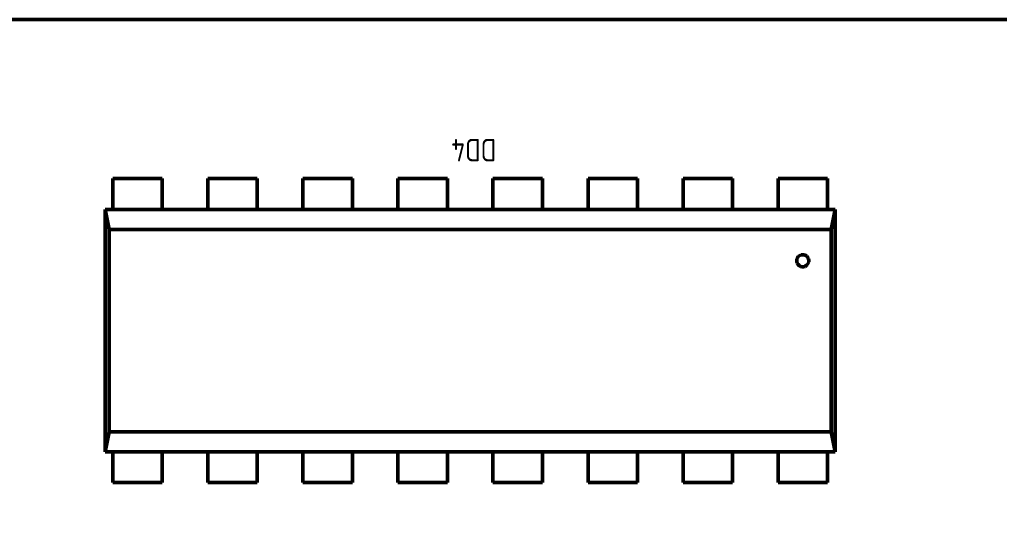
# Paper-space layout 'Layout1' of a CAD drawing. Extents: x -70 to 840, y -1 to 593.
# Drawn here: x 186.7 to 239.1, y 465 to 492.7 of the extents above; entities that cross this region are included whole.
import ezdxf

# ---------------------------------------------------------------- set-up
doc = ezdxf.new("R2010")
doc.units = 0
doc.header["$MEASUREMENT"] = 0
doc.layers.get('0').update_dxf_attribs({"linetype": 'CONTINUOUS', "lineweight": 15})
doc.layers.get('DEFPOINTS').update_dxf_attribs({"linetype": 'CONTINUOUS'})
doc.layers.add('Основная', color=7, linetype='CONTINUOUS', lineweight=50)
doc.styles.add('GOST type A0', font='', dxfattribs={"oblique": 15, "height": 3.5})
doc.styles.get('GOST type A0').set_extended_font_data('GOST type A')
doc.dimstyles.new('GOST type A', dxfattribs={"dimtxt": 3.5, "dimasz": 3, "dimexe": 2, "dimexo": 0, "dimgap": 1, "dimtad": 1, "dimtoh": 1, "dimtxsty": 'GOST type A0', "dimcen": 0, "dimazin": 2, "dimtfac": 1, "dimtmove": 0, "dimatfit": 3, "dimfxl": 1, "dimarcsym": 0})

# ---------------------------------------------------------------- blocks, each defined once
blk = doc.blocks.new('*D14')
at = {"color": 0, "lineweight": -2, "transparency": 16777216}
for p, q in [((114.456, 487.715), (114.456, 504.715)), ((344.456, 487.715), (344.456, 504.715)), ((117.456, 502.715), (341.456, 502.715))]:
    blk.add_line(p, q, dxfattribs=at)
at = {"color": 0, "transparency": 16777216}
for points in [[(117.456, 503.215), (117.456, 502.215), (114.456, 502.715)], [(341.456, 503.215), (341.456, 502.215), (344.456, 502.715)]]:
    blk.add_solid(points, dxfattribs=at)
at = {"layer": 'DEFPOINTS', "color": 0, "transparency": 16777216}
for p in [(344.456, 502.715), (114.456, 487.715), (344.456, 487.715)]:
    blk.add_point(p, dxfattribs=at)
at = {"color": 0, "transparency": 16777216, "insert": (229.456, 505.465), "char_height": 3.5, "attachment_point": 5, "style": 'GOST type A0'}
blk.add_mtext('115*', dxfattribs=at)
blk = doc.blocks.new('*D15')
at = {"color": 0, "lineweight": -2, "transparency": 16777216}
for p, q in [((92.256, 447.715), (92.256, 514.715)), ((349.456, 492.715), (349.456, 514.715)), ((95.256, 512.715), (346.456, 512.715))]:
    blk.add_line(p, q, dxfattribs=at)
at = {"color": 0, "transparency": 16777216}
for points in [[(95.256, 513.215), (95.256, 512.215), (92.256, 512.715)], [(346.456, 513.215), (346.456, 512.215), (349.456, 512.715)]]:
    blk.add_solid(points, dxfattribs=at)
at = {"layer": 'DEFPOINTS', "color": 0, "transparency": 16777216}
for p in [(349.456, 512.715), (349.456, 492.715), (92.256, 447.715)]:
    blk.add_point(p, dxfattribs=at)
at = {"color": 0, "transparency": 16777216, "insert": (220.856, 515.727), "char_height": 3.5, "attachment_point": 5, "style": 'GOST type A0'}
blk.add_mtext('128,6*', dxfattribs=at)

psp = doc.layouts.get("Layout1")

# ---------------------------------------------------------------- linework, layer by layer
at = {"layer": 'Основная'}
for p, q in [((349.456, 492.715), (109.456, 492.715)), ((194.376, 484.223), (191.736, 484.223)), ((191.736, 484.223), (191.736, 482.573)), ((191.736, 484.223), (191.736, 482.573)), ((191.736, 484.223), (194.376, 484.223)), ((194.376, 484.223), (191.736, 484.223)), ((191.736, 484.223), (191.736, 482.573)), ((191.736, 484.223), (191.736, 482.573)), ((191.736, 484.223), (194.376, 484.223)), ((194.376, 482.573), (194.376, 484.223)), ((194.376, 484.223), (194.376, 482.573)), ((194.376, 482.573), (194.376, 484.223)), ((194.376, 484.223), (194.376, 482.573)), ((199.456, 484.223), (196.816, 484.223)), ((196.816, 484.223), (196.816, 482.573)), ((196.816, 484.223), (196.816, 482.573)), ((196.816, 484.223), (199.456, 484.223)), ((199.456, 484.223), (196.816, 484.223)), ((196.816, 484.223), (196.816, 482.573)), ((196.816, 484.223), (196.816, 482.573)), ((196.816, 484.223), (199.456, 484.223)), ((199.456, 482.573), (199.456, 484.223)), ((199.456, 484.223), (199.456, 482.573)), ((199.456, 482.573), (199.456, 484.223)), ((199.456, 484.223), (199.456, 482.573)), ((204.536, 484.223), (201.896, 484.223)), ((201.896, 484.223), (201.896, 482.573)), ((201.896, 484.223), (201.896, 482.573)), ((201.896, 484.223), (204.536, 484.223)), ((204.536, 484.223), (201.896, 484.223)), ((201.896, 484.223), (201.896, 482.573)), ((201.896, 484.223), (201.896, 482.573)), ((201.896, 484.223), (204.536, 484.223)), ((204.536, 482.573), (204.536, 484.223)), ((204.536, 484.223), (204.536, 482.573)), ((204.536, 482.573), (204.536, 484.223)), ((204.536, 484.223), (204.536, 482.573)), ((209.616, 484.223), (206.976, 484.223)), ((206.976, 484.223), (206.976, 482.573)), ((206.976, 484.223), (206.976, 482.573)), ((206.976, 484.223), (209.616, 484.223)), ((209.616, 484.223), (206.976, 484.223)), ((206.976, 484.223), (206.976, 482.573)), ((206.976, 484.223), (206.976, 482.573)), ((206.976, 484.223), (209.616, 484.223)), ((209.616, 482.573), (209.616, 484.223)), ((209.616, 484.223), (209.616, 482.573)), ((209.616, 482.573), (209.616, 484.223)), ((209.616, 484.223), (209.616, 482.573)), ((214.696, 484.223), (212.056, 484.223)), ((212.056, 484.223), (212.056, 482.573)), ((212.056, 484.223), (212.056, 482.573)), ((212.056, 484.223), (214.696, 484.223)), ((214.696, 484.223), (212.056, 484.223)), ((212.056, 484.223), (212.056, 482.573)), ((212.056, 484.223), (212.056, 482.573)), ((212.056, 484.223), (214.696, 484.223)), ((214.696, 482.573), (214.696, 484.223)), ((214.696, 484.223), (214.696, 482.573)), ((214.696, 482.573), (214.696, 484.223)), ((214.696, 484.223), (214.696, 482.573)), ((219.776, 484.223), (217.136, 484.223)), ((217.136, 484.223), (217.136, 482.573)), ((217.136, 484.223), (217.136, 482.573)), ((217.136, 484.223), (219.776, 484.223)), ((219.776, 484.223), (217.136, 484.223)), ((217.136, 484.223), (217.136, 482.573)), ((217.136, 484.223), (217.136, 482.573)), ((217.136, 484.223), (219.776, 484.223)), ((219.776, 482.573), (219.776, 484.223)), ((219.776, 484.223), (219.776, 482.573)), ((219.776, 482.573), (219.776, 484.223)), ((219.776, 484.223), (219.776, 482.573)), ((224.856, 484.223), (222.216, 484.223)), ((222.216, 484.223), (222.216, 482.573)), ((222.216, 484.223), (222.216, 482.573)), ((222.216, 484.223), (224.856, 484.223)), ((224.856, 484.223), (222.216, 484.223)), ((222.216, 484.223), (222.216, 482.573)), ((222.216, 484.223), (222.216, 482.573)), ((222.216, 484.223), (224.856, 484.223)), ((224.856, 482.573), (224.856, 484.223)), ((224.856, 484.223), (224.856, 482.573)), ((224.856, 482.573), (224.856, 484.223)), ((224.856, 484.223), (224.856, 482.573)), ((229.936, 484.223), (227.296, 484.223)), ((227.296, 484.223), (227.296, 482.573)), ((227.296, 484.223), (227.296, 482.573)), ((227.296, 484.223), (229.936, 484.223)), ((229.936, 484.223), (227.296, 484.223)), ((227.296, 484.223), (227.296, 482.573)), ((227.296, 484.223), (227.296, 482.573)), ((227.296, 484.223), (229.936, 484.223)), ((229.936, 482.573), (229.936, 484.223)), ((229.936, 484.223), (229.936, 482.573)), ((229.936, 482.573), (229.936, 484.223)), ((229.936, 484.223), (229.936, 482.573)), ((191.736, 482.573), (191.328, 482.573)), ((191.328, 482.573), (191.328, 469.617)), ((191.328, 482.573), (230.344, 482.573)), ((191.328, 482.573), (191.532, 481.505)), ((191.328, 482.573), (191.328, 469.617)), ((191.736, 482.573), (191.328, 482.573)), ((191.328, 482.573), (191.328, 469.617)), ((191.328, 482.573), (230.344, 482.573)), ((191.328, 482.573), (191.532, 481.505)), ((191.328, 482.573), (191.328, 469.617)), ((196.816, 482.573), (194.376, 482.573)), ((196.816, 482.573), (194.376, 482.573)), ((201.896, 482.573), (199.456, 482.573)), ((201.896, 482.573), (199.456, 482.573)), ((206.976, 482.573), (204.536, 482.573)), ((206.976, 482.573), (204.536, 482.573)), ((212.056, 482.573), (209.616, 482.573)), ((212.056, 482.573), (209.616, 482.573)), ((217.136, 482.573), (214.696, 482.573)), ((217.136, 482.573), (214.696, 482.573)), ((222.216, 482.573), (219.776, 482.573)), ((222.216, 482.573), (219.776, 482.573)), ((227.296, 482.573), (224.856, 482.573)), ((227.296, 482.573), (224.856, 482.573)), ((230.344, 482.573), (229.936, 482.573)), ((230.344, 482.573), (229.936, 482.573)), ((230.344, 482.573), (230.14, 481.505)), ((230.344, 482.573), (230.14, 481.505)), ((230.344, 469.617), (230.344, 482.573)), ((230.344, 482.573), (230.344, 469.617)), ((230.344, 469.617), (230.344, 482.573)), ((230.344, 482.573), (230.344, 469.617)), ((191.532, 481.505), (230.14, 481.505)), ((191.532, 481.505), (191.532, 470.685)), ((191.532, 481.505), (230.14, 481.505)), ((191.532, 481.505), (191.532, 470.685)), ((230.14, 481.505), (230.14, 470.685)), ((230.14, 481.505), (230.14, 470.685)), ((228.308, 479.927), (228.292, 479.847)), ((228.308, 479.927), (228.292, 479.847)), ((228.292, 479.847), (228.298, 479.767)), ((228.292, 479.847), (228.298, 479.767)), ((228.342, 480.001), (228.308, 479.927)), ((228.342, 480.001), (228.308, 479.927)), ((228.394, 480.063), (228.342, 480.001)), ((228.394, 480.063), (228.342, 480.001)), ((228.46, 480.111), (228.394, 480.063)), ((228.46, 480.111), (228.394, 480.063)), ((228.536, 480.141), (228.46, 480.111)), ((228.536, 480.141), (228.46, 480.111)), ((228.616, 480.151), (228.536, 480.141)), ((228.616, 480.151), (228.536, 480.141)), ((228.616, 480.151), (228.696, 480.141)), ((228.616, 480.151), (228.696, 480.141)), ((228.696, 480.141), (228.772, 480.111)), ((228.696, 480.141), (228.772, 480.111)), ((228.772, 480.111), (228.838, 480.063)), ((228.772, 480.111), (228.838, 480.063)), ((228.838, 480.063), (228.89, 480.001)), ((228.838, 480.063), (228.89, 480.001)), ((228.89, 480.001), (228.924, 479.927)), ((228.89, 480.001), (228.924, 479.927)), ((228.924, 479.927), (228.94, 479.847)), ((228.924, 479.927), (228.94, 479.847)), ((228.94, 479.847), (228.934, 479.767)), ((228.94, 479.847), (228.934, 479.767)), ((228.298, 479.767), (228.322, 479.689)), ((228.298, 479.767), (228.322, 479.689)), ((228.322, 479.689), (228.366, 479.621)), ((228.322, 479.689), (228.366, 479.621)), ((228.366, 479.621), (228.426, 479.565)), ((228.366, 479.621), (228.426, 479.565)), ((228.426, 479.565), (228.496, 479.527)), ((228.426, 479.565), (228.496, 479.527)), ((228.496, 479.527), (228.576, 479.507)), ((228.496, 479.527), (228.576, 479.507)), ((228.656, 479.507), (228.576, 479.507)), ((228.656, 479.507), (228.576, 479.507)), ((228.736, 479.527), (228.656, 479.507)), ((228.736, 479.527), (228.656, 479.507)), ((228.806, 479.565), (228.736, 479.527)), ((228.806, 479.565), (228.736, 479.527)), ((228.866, 479.621), (228.806, 479.565)), ((228.866, 479.621), (228.806, 479.565)), ((228.908, 479.689), (228.866, 479.621)), ((228.908, 479.689), (228.866, 479.621)), ((228.934, 479.767), (228.908, 479.689)), ((228.934, 479.767), (228.908, 479.689)), ((191.532, 470.685), (191.328, 469.617)), ((191.532, 470.685), (191.328, 469.617)), ((191.532, 470.685), (230.14, 470.685)), ((191.532, 470.685), (230.14, 470.685)), ((230.14, 470.685), (230.344, 469.617)), ((230.14, 470.685), (230.344, 469.617)), ((191.328, 469.617), (191.736, 469.617)), ((191.328, 469.617), (230.344, 469.617)), ((191.328, 469.617), (191.736, 469.617)), ((191.328, 469.617), (230.344, 469.617)), ((191.736, 469.617), (191.736, 467.967)), ((191.736, 469.617), (191.736, 467.967)), ((191.736, 469.617), (191.736, 467.967)), ((191.736, 469.617), (191.736, 467.967)), ((194.376, 467.967), (194.376, 469.617)), ((194.376, 469.617), (196.816, 469.617)), ((194.376, 469.617), (194.376, 467.967)), ((194.376, 467.967), (194.376, 469.617)), ((194.376, 469.617), (196.816, 469.617)), ((194.376, 469.617), (194.376, 467.967)), ((196.816, 469.617), (196.816, 467.967)), ((196.816, 469.617), (196.816, 467.967)), ((196.816, 469.617), (196.816, 467.967)), ((196.816, 469.617), (196.816, 467.967)), ((199.456, 467.967), (199.456, 469.617)), ((199.456, 469.617), (201.896, 469.617)), ((199.456, 469.617), (199.456, 467.967)), ((199.456, 467.967), (199.456, 469.617)), ((199.456, 469.617), (201.896, 469.617)), ((199.456, 469.617), (199.456, 467.967)), ((201.896, 469.617), (201.896, 467.967)), ((201.896, 469.617), (201.896, 467.967)), ((201.896, 469.617), (201.896, 467.967)), ((201.896, 469.617), (201.896, 467.967)), ((204.536, 467.967), (204.536, 469.617)), ((204.536, 469.617), (206.976, 469.617)), ((204.536, 469.617), (204.536, 467.967)), ((204.536, 467.967), (204.536, 469.617)), ((204.536, 469.617), (206.976, 469.617)), ((204.536, 469.617), (204.536, 467.967)), ((206.976, 469.617), (206.976, 467.967)), ((206.976, 469.617), (206.976, 467.967)), ((206.976, 469.617), (206.976, 467.967)), ((206.976, 469.617), (206.976, 467.967)), ((209.616, 467.967), (209.616, 469.617)), ((209.616, 469.617), (212.056, 469.617)), ((209.616, 469.617), (209.616, 467.967)), ((209.616, 467.967), (209.616, 469.617)), ((209.616, 469.617), (212.056, 469.617)), ((209.616, 469.617), (209.616, 467.967)), ((212.056, 469.617), (212.056, 467.967)), ((212.056, 469.617), (212.056, 467.967)), ((212.056, 469.617), (212.056, 467.967)), ((212.056, 469.617), (212.056, 467.967)), ((214.696, 467.967), (214.696, 469.617)), ((214.696, 469.617), (217.136, 469.617)), ((214.696, 469.617), (214.696, 467.967)), ((214.696, 467.967), (214.696, 469.617)), ((214.696, 469.617), (217.136, 469.617)), ((214.696, 469.617), (214.696, 467.967)), ((217.136, 469.617), (217.136, 467.967)), ((217.136, 469.617), (217.136, 467.967)), ((217.136, 469.617), (217.136, 467.967)), ((217.136, 469.617), (217.136, 467.967)), ((219.776, 467.967), (219.776, 469.617)), ((219.776, 469.617), (222.216, 469.617)), ((219.776, 469.617), (219.776, 467.967)), ((219.776, 467.967), (219.776, 469.617)), ((219.776, 469.617), (222.216, 469.617)), ((219.776, 469.617), (219.776, 467.967)), ((222.216, 469.617), (222.216, 467.967)), ((222.216, 469.617), (222.216, 467.967)), ((222.216, 469.617), (222.216, 467.967)), ((222.216, 469.617), (222.216, 467.967)), ((224.856, 467.967), (224.856, 469.617)), ((224.856, 469.617), (227.296, 469.617)), ((224.856, 469.617), (224.856, 467.967)), ((224.856, 467.967), (224.856, 469.617)), ((224.856, 469.617), (227.296, 469.617)), ((224.856, 469.617), (224.856, 467.967)), ((227.296, 469.617), (227.296, 467.967)), ((227.296, 469.617), (227.296, 467.967)), ((227.296, 469.617), (227.296, 467.967)), ((227.296, 469.617), (227.296, 467.967)), ((229.936, 467.967), (229.936, 469.617)), ((229.936, 469.617), (230.344, 469.617)), ((229.936, 469.617), (229.936, 467.967)), ((229.936, 467.967), (229.936, 469.617)), ((229.936, 469.617), (230.344, 469.617)), ((229.936, 469.617), (229.936, 467.967)), ((191.736, 467.967), (194.376, 467.967)), ((191.736, 467.967), (194.376, 467.967)), ((191.736, 467.967), (194.376, 467.967)), ((191.736, 467.967), (194.376, 467.967)), ((196.816, 467.967), (199.456, 467.967)), ((199.456, 467.967), (196.816, 467.967)), ((196.816, 467.967), (199.456, 467.967)), ((199.456, 467.967), (196.816, 467.967)), ((201.896, 467.967), (204.536, 467.967)), ((204.536, 467.967), (201.896, 467.967)), ((201.896, 467.967), (204.536, 467.967)), ((204.536, 467.967), (201.896, 467.967)), ((206.976, 467.967), (209.616, 467.967)), ((209.616, 467.967), (206.976, 467.967)), ((206.976, 467.967), (209.616, 467.967)), ((209.616, 467.967), (206.976, 467.967)), ((212.056, 467.967), (214.696, 467.967)), ((214.696, 467.967), (212.056, 467.967)), ((212.056, 467.967), (214.696, 467.967)), ((214.696, 467.967), (212.056, 467.967)), ((217.136, 467.967), (219.776, 467.967)), ((219.776, 467.967), (217.136, 467.967)), ((217.136, 467.967), (219.776, 467.967)), ((219.776, 467.967), (217.136, 467.967)), ((222.216, 467.967), (224.856, 467.967)), ((224.856, 467.967), (222.216, 467.967)), ((222.216, 467.967), (224.856, 467.967)), ((224.856, 467.967), (222.216, 467.967)), ((227.296, 467.967), (229.936, 467.967)), ((229.936, 467.967), (227.296, 467.967)), ((227.296, 467.967), (229.936, 467.967)), ((229.936, 467.967), (227.296, 467.967))]:
    psp.add_line(p, q, dxfattribs=at)

# ---------------------------------------------------------------- texts
at = {"layer": 'Основная', "style": 'GOST type A0'}
psp.add_text('DD4', height=1.2, rotation=180, dxfattribs=at).set_placement((212.23, 486.34))

# ---------------------------------------------------------------- dimensions: what is measured, and where the dimension line sits
for base, p1, p2, text, picture, middle in [((349.456, 512.715), (92.256, 447.715), (349.456, 492.715), '128,6*', '*D15', (220.856, 515.727)), ((344.456, 502.715), (114.456, 487.715), (344.456, 487.715), '115*', '*D14', (229.456, 505.465))]:
    dim = psp.add_linear_dim(base=base, p1=p1, p2=p2, text=text, dimstyle='GOST type A')
    dim.commit()
    dim.dimension.update_dxf_attribs({"geometry": picture, "text_midpoint": middle})

doc.saveas('drawing.dxf')
